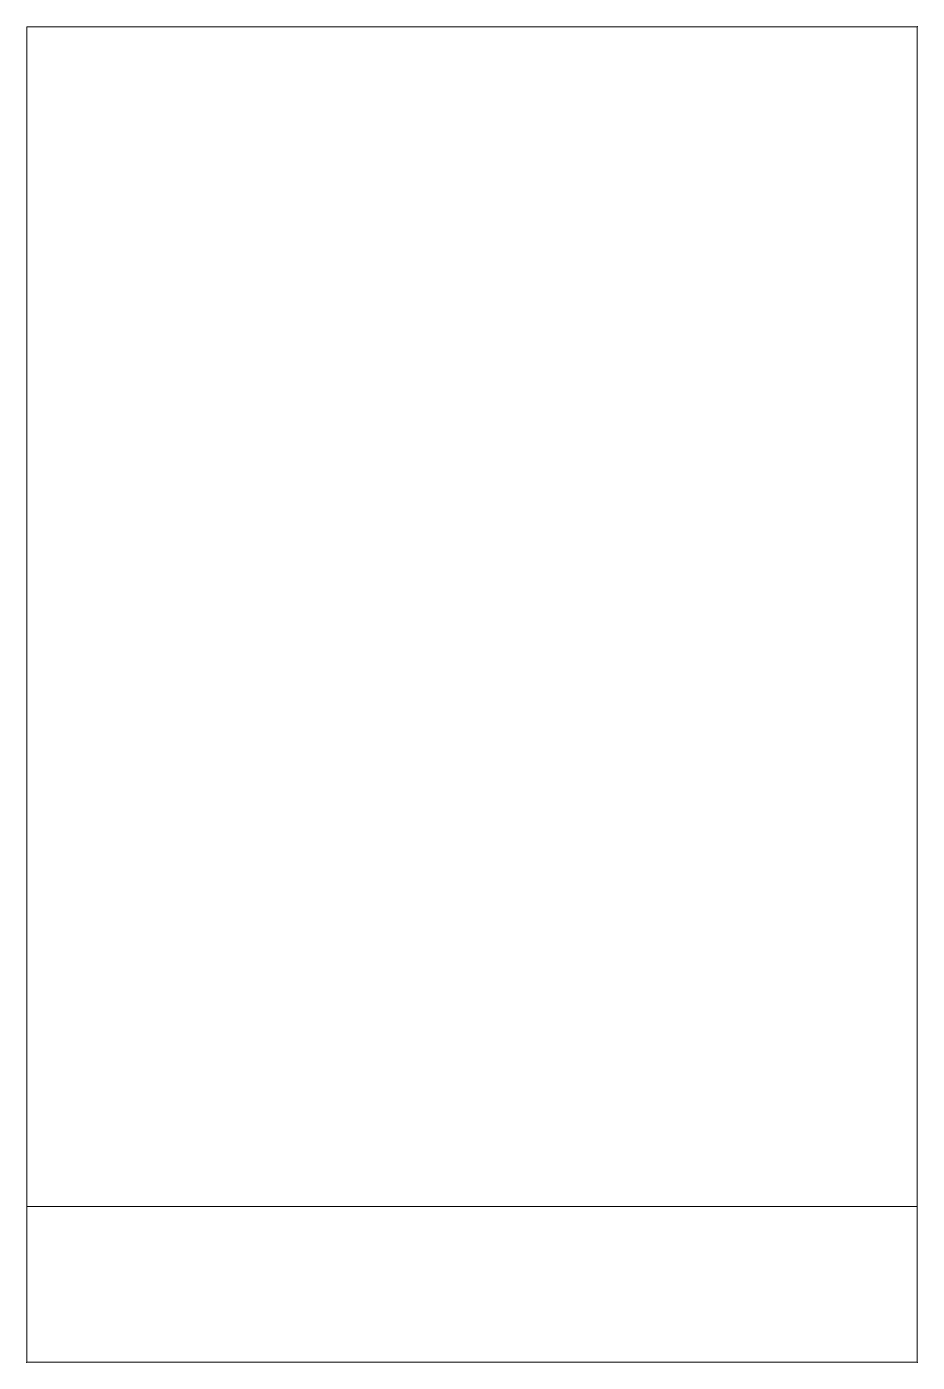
# Model space of a CAD drawing. Header units: millimetres. Extents: x 0 to 400, y -600 to 0.
import ezdxf

# ---------------------------------------------------------------- set-up
doc = ezdxf.new("R2010")
doc.units = ezdxf.units.MM
doc.header["$MEASUREMENT"] = 0

# ---------------------------------------------------------------- blocks, each defined once
blk = doc.blocks.new('HÖGSKÅP_ENKELLUCKA_400x600V _M_G')
at = {"color": 8, "lineweight": 13}
blk.add_line((370, -600, 1200), (370, -600, 1090), dxfattribs=at)
for p in [(400, 0), (0, -600), (400, -600)]:
    blk.add_point(p, dxfattribs=at)
for points in [[(400, 0, 150), (0, 0, 150), (0, 0, 2100), (400, 0, 2100)], [(0, 0, 2100), (0, 0, 150), (0, -600, 150), (0, -600, 2100)], [(400, 0), (0, 0), (0, 0, 150), (400, 0, 150)], [(0, 0, 150), (0, 0), (0, -530), (0, -530, 150)], [(0, -530), (0, 0), (400, 0), (400, -530)], [(0, -600, 150), (0, 0, 150), (400, 0, 150), (400, -600, 150)], [(0, -600, 2100), (400, -600, 2100), (400, 0, 2100), (0, 0, 2100)], [(400, -600, 150), (400, 0, 150), (400, 0, 2100), (400, -600, 2100)], [(400, -530), (400, 0), (400, 0, 150), (400, -530, 150)], [(0, -530), (400, -530), (400, -530, 150), (0, -530, 150)], [(0, -600, 2100), (0, -600, 150), (400, -600, 150), (400, -600, 2100)]]:
    blk.add_3dface(points, dxfattribs=at)

msp = doc.modelspace()

# ---------------------------------------------------------------- block references
msp.add_blockref('HÖGSKÅP_ENKELLUCKA_400x600V _M_G', (0, 0))

doc.saveas('drawing.dxf')
